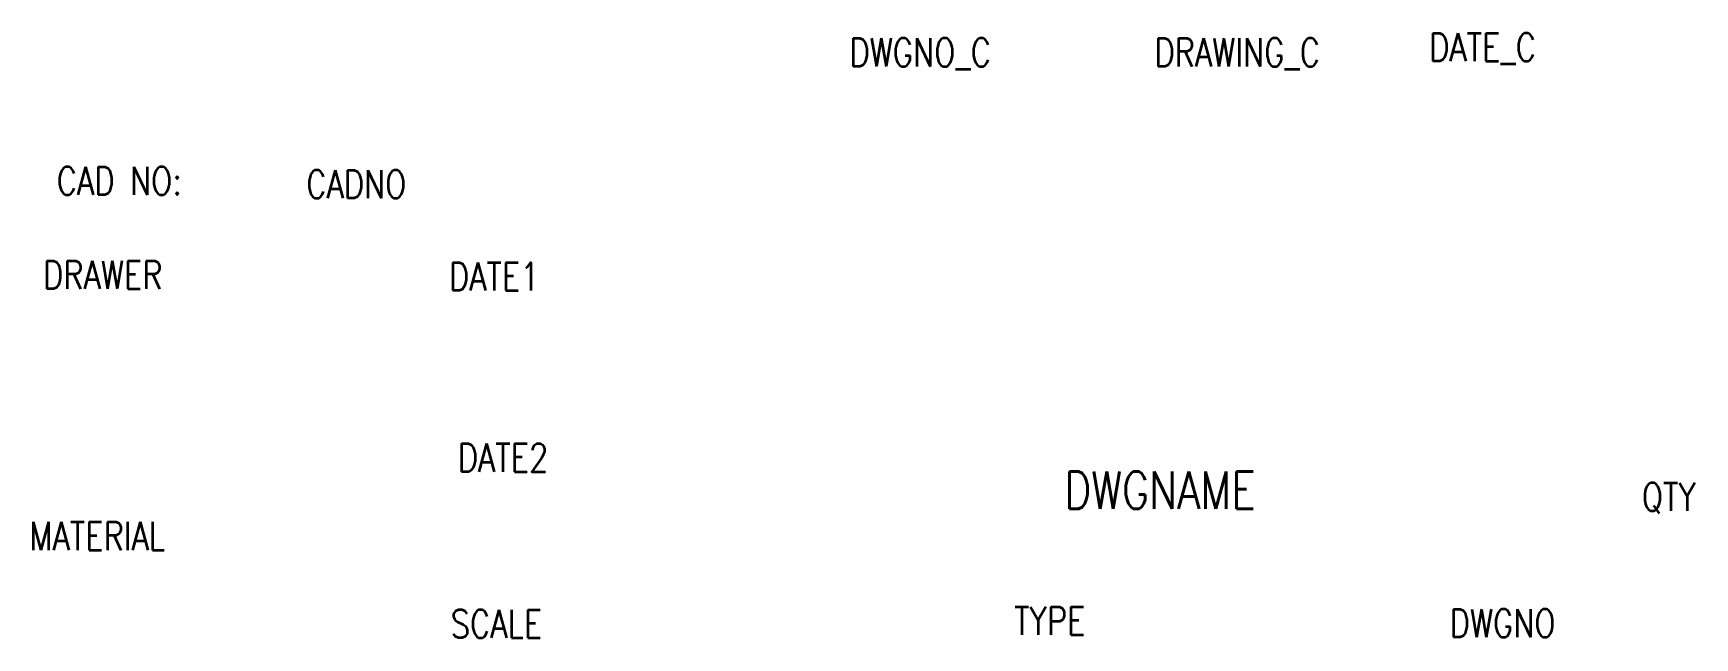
# Model space of a CAD drawing. Extents: x 234 to 411, y 20 to 84.
import ezdxf
from ezdxf.enums import TextEntityAlignment as Align

# ---------------------------------------------------------------- set-up
doc = ezdxf.new("R2010")
doc.units = 0
doc.header["$MEASUREMENT"] = 0
doc.layers.add('TEXT', color=4, linetype='CONTINUOUS')
doc.styles.add('CHINA', font='simplex', dxfattribs={"width": 0.8, "bigfont": 'china'})
doc.styles.get("Standard").update_dxf_attribs({"font": 'SIMPLEX', "width": 0.8})

msp = doc.modelspace()

# ---------------------------------------------------------------- texts
at = {"layer": 'TEXT', "width": 0.8}
msp.add_text('CAD NO:', height=3, dxfattribs=at).set_placement((236.14, 66.89))
at = {"layer": 'TEXT', "style": 'CHINA', "width": 0.8}
for tag, p in [('DWGNO_C', (320.8, 80.62)), ('DRAWING_C', (353.37, 80.62)), ('DATE_C', (382.71, 81.16))]:
    msp.add_attdef(tag, p, '', height=3, dxfattribs=at)
for tag, height, p in [('CADNO', 3, (268.13, 66.55)), ('DRAWER', 3, (241.05, 56.86)), ('DATE1', 3, (282.86, 56.67)), ('DATE2', 3, (283.8, 37.34)), ('DWGNAME', 4, (353.97, 33.37)), ('QTY', 3, (408.31, 33.16)), ('MATERIAL', 3, (240.47, 28.97)), ('SCALE', 3, (283.1, 19.6)), ('TYPE', 3, (342.2, 19.91)), ('DWGNO', 3, (390.56, 19.65))]:
    msp.add_attdef(tag, text='', height=height, dxfattribs=at).set_placement(p, align=Align.CENTER)

doc.saveas('drawing.dxf')
